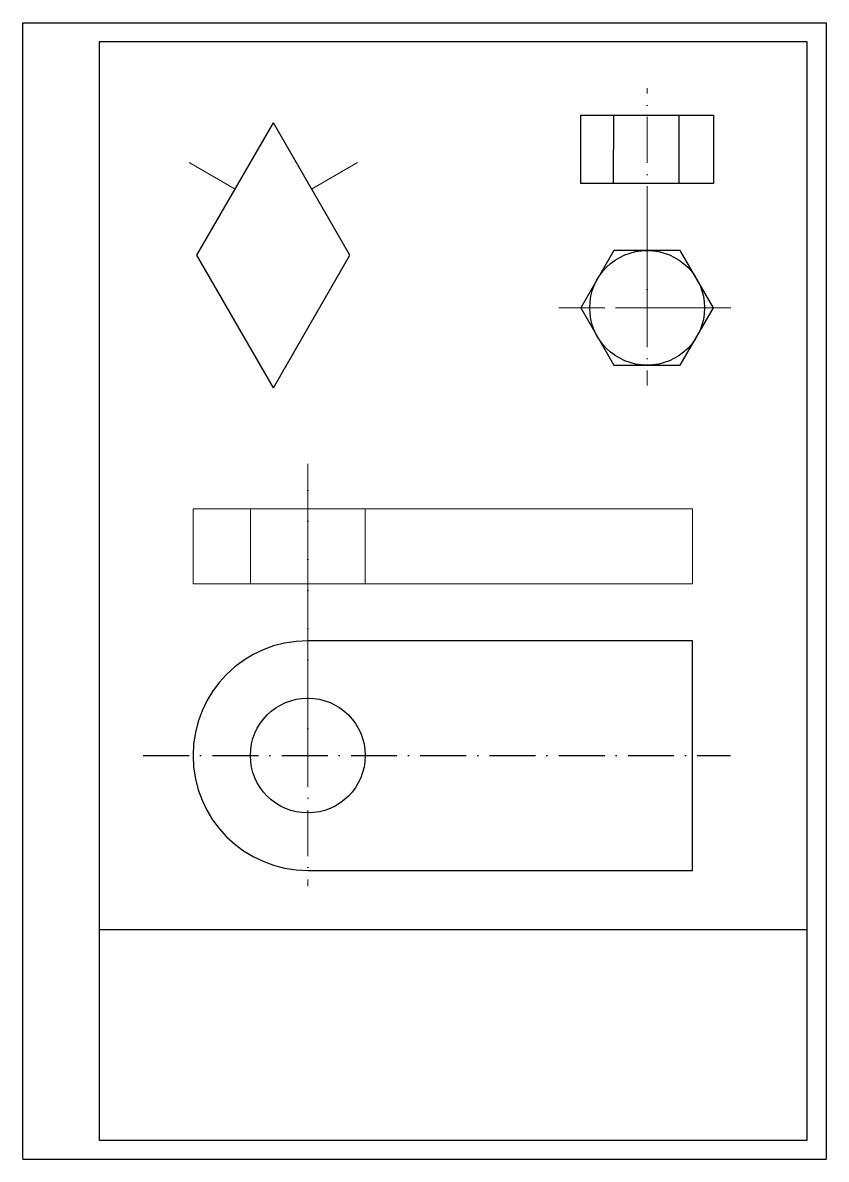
# Model space of a CAD drawing. Header units: millimetres. Extents: x 0 to 210, y 0 to 297.
import ezdxf

# ---------------------------------------------------------------- set-up
doc = ezdxf.new("R2010")
doc.units = ezdxf.units.MM
doc.header["$MEASUREMENT"] = 0
doc.linetypes.add('ACAD_ISO10W100', pattern=[18, 12, -3, 0, -3])
doc.layers.add('Контур', color=7, linetype='Continuous', lineweight=30)
doc.layers.add('Оси', color=7, linetype='ACAD_ISO10W100', lineweight=20)
doc.layers.add('Рамка', color=7, linetype='Continuous')

msp = doc.modelspace()

# ---------------------------------------------------------------- linework, layer by layer
for p, q in [((0, 297), (210, 297)), ((210, 297), (210, 0))]:
    msp.add_line(p, q)
at = {"linetype": 'ACAD_ISO10W100', "lineweight": 20}
for p, q in [((140.13, 222.5), (163.18, 222.5)), ((163.18, 222.5), (185.02, 222.5)), ((74.5, 105.5), (74.5, 181.74))]:
    msp.add_line(p, q, dxfattribs=at)
at = {"layer": 'Контур', "lineweight": 30}
for p, q in [((45.51, 236.22), (65.51, 270.86)), ((85.51, 236.22), (65.51, 270.86)), ((154.43, 255.01), (154.45, 272.83)), ((171.56, 255.01), (171.56, 272.83)), ((65.51, 201.58), (45.51, 236.22)), ((65.51, 201.58), (85.51, 236.22)), ((175, 135.5), (74.5, 135.5)), ((175, 75.5), (175, 135.5)), ((74.5, 75.5), (175, 75.5))]:
    msp.add_line(p, q, dxfattribs=at)
at = {"layer": 'Контур', "lineweight": 20}
for p, q in [((55.51, 253.54), (43.5, 260.5)), ((75.51, 253.54), (87.53, 260.5)), ((59.5, 150.34), (59.5, 169.99)), ((89.5, 150.34), (89.5, 169.99))]:
    msp.add_line(p, q, dxfattribs=at)
at = {"layer": 'Контур', "lineweight": 30}
for points in [[(145.86, 272.83), (180.5, 272.83), (180.5, 255.01), (145.86, 255.01)], [(154.52, 237.5), (145.86, 222.5), (154.52, 207.5), (171.84, 207.5), (180.5, 222.5), (171.84, 237.5)]]:
    msp.add_lwpolyline(points, close=True, dxfattribs=at)
at = {"layer": 'Контур', "lineweight": 20}
msp.add_lwpolyline([(44.5, 150.34), (175, 150.34), (175, 169.99), (44.5, 169.99)], close=True, dxfattribs=at)
at = {"layer": 'Контур', "lineweight": 30}
for centre in [(163.18, 222.5), (74.5, 105.5)]:
    msp.add_circle(centre, 15, dxfattribs=at)
msp.add_arc((74.5, 105.5), 30, 90, 270, dxfattribs=at)
at = {"layer": 'Оси', "linetype": 'ACAD_ISO10W100', "lineweight": 20}
for p, q in [((163.18, 242.29), (163.18, 279.91)), ((163.18, 222.5), (163.18, 242.29)), ((163.18, 242.29), (163.18, 202.17)), ((185.02, 222.5), (140.13, 222.5)), ((74.5, 181.74), (74.5, 71.41))]:
    msp.add_line(p, q, dxfattribs=at)
at = {"layer": 'Оси', "linetype": 'ACAD_ISO10W100', "lineweight": 30}
msp.add_line((31.5, 105.5), (185, 105.5), dxfattribs=at)
at = {"layer": 'Рамка'}
for q in [(0, 297), (210, 0)]:
    msp.add_line((0, 0), q, dxfattribs=at)
at = {"layer": 'Рамка', "lineweight": 30}
msp.add_line((20, 60), (205, 60), dxfattribs=at)
msp.add_lwpolyline([(20, 5), (205, 5), (205, 292), (20, 292)], close=True, dxfattribs=at)

doc.saveas('drawing.dxf')
